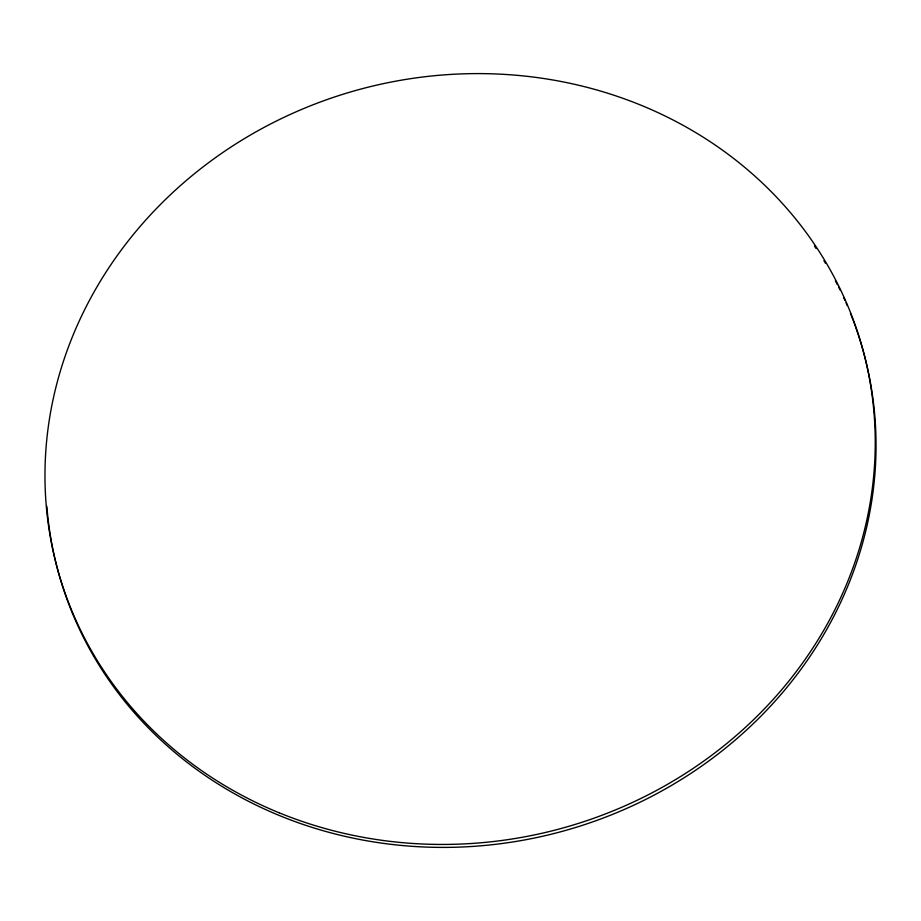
<?xml version="1.0" encoding="UTF-8"?>
<svg xmlns="http://www.w3.org/2000/svg" width="921" height="921" viewBox="0 0 921 921"><rect width="100%" height="100%" fill="white"/><g stroke="black" fill="none" stroke-linecap="round" stroke-linejoin="round"><path stroke-width="1.38" d="M850.474 313.416A417.351 383.032 -15 0 1 548.49 834.887A417.351 383.032 -15 0 1 46.844 506.354M814.498 246.149A417.351 383.032 -15 0 1 816.121 248.543M823.915 260.712A417.351 383.032 -15 0 1 825.423 263.187M835.37 280.836A417.351 383.032 -15 0 1 837.362 284.693M838.674 287.26A417.351 383.032 -15 0 1 839.952 289.85M843.671 297.656A417.351 383.032 -15 0 1 844.856 300.269M846.031 302.882A417.351 383.032 -15 0 1 847.17 305.507M279.098 812.771A417.351 383.032 -15 0 0 874.156 414.646A417.351 383.032 -15 0 0 227.05 149.639A417.351 383.032 -15 0 0 279.098 812.771"/></g></svg>
